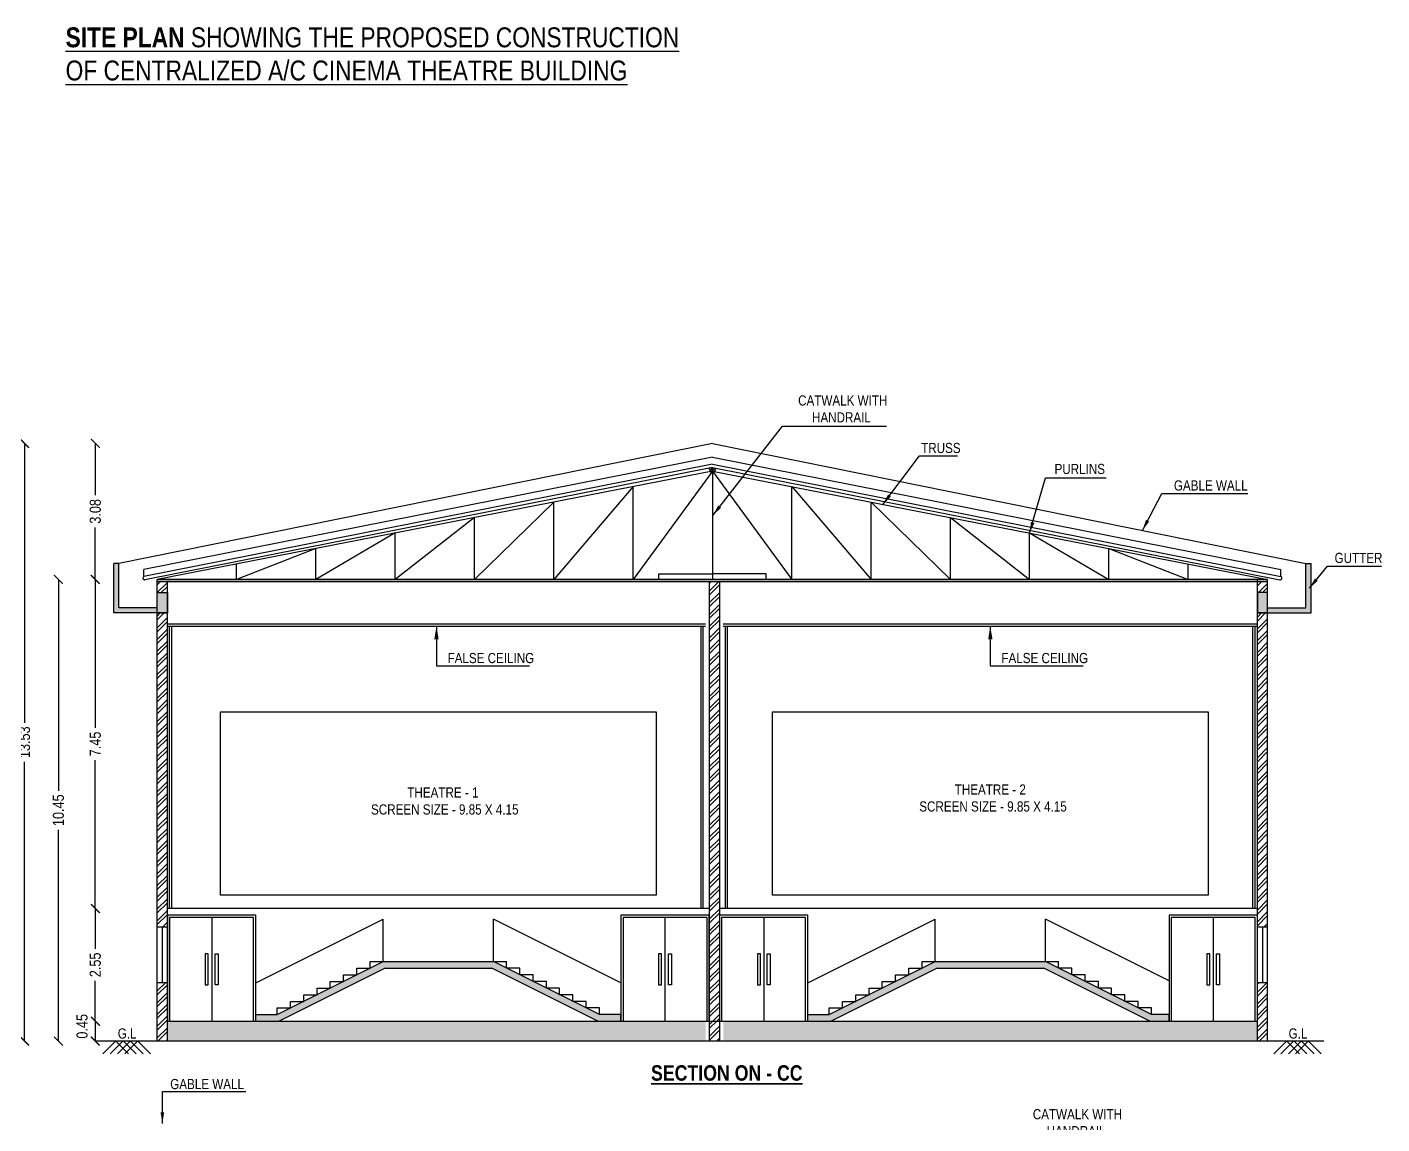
# Model space of a CAD drawing. Header units: metres. Extents: x 484 to 18344, y 10 to 2071.
# Drawn here: x 1598.67 to 1629.34, y 87.7 to 112.52 of the extents above; entities that cross this region are included whole.
import ezdxf
from ezdxf.lldxf.tags import DXFTag

# ---------------------------------------------------------------- set-up
doc = ezdxf.new("R2010")
doc.units = ezdxf.units.M
doc.header["$MEASUREMENT"] = 0
doc.layers.add('0 @ 1 (2)', color=7, linetype='Continuous')
doc.styles.add('2', font='swissc.ttf', dxfattribs={"height": 0.23})
doc.styles.add('ARIAL', font='arial.ttf', dxfattribs={"height": 0.8})
doc.styles.add('C', font='GOTHIC.TTF')
doc.styles.add('CODE', font='swissc.ttf', dxfattribs={"height": 0.25})
doc.styles.get("Standard").update_dxf_attribs({"font": 'swissc.ttf', "height": 0.23})
tags = doc.linetypes.add('00$1$HIDDEN', pattern=[0.375, 0.25, -0.125]).pattern_tags.tags
tags[6:7] = [DXFTag(74, 4), DXFTag(75, 0), DXFTag(340, '0'), DXFTag(46, 1.0), DXFTag(50, 0.0), DXFTag(44, 0.0), DXFTag(45, 0.0)]
tags[4:5] = [DXFTag(74, 4), DXFTag(75, 0), DXFTag(340, '0'), DXFTag(46, 1.0), DXFTag(50, 0.0), DXFTag(44, 0.0), DXFTag(45, 0.0)]
doc.dimstyles.new('OUTER', dxfattribs={"dimscale": 0, "dimtxt": 0.3, "dimasz": 0.18, "dimexe": 0.18, "dimexo": 0.0625, "dimgap": 0.09, "dimtad": 0, "dimzin": 0, "dimdsep": 46, "dimtxsty": 'CODE', "dimcen": 0.09, "dimse1": 1, "dimse2": 1, "dimclrd": 8, "dimclrt": 1, "dimadec": 0, "dimazin": 0, "dimtfac": 1, "dimtofl": 0, "dimtmove": 0, "dimatfit": 3, "dimfxl": 0, "dimtolj": 1, "dimtzin": 0, "dimarcsym": 0})
doc.dimstyles.get("Standard").update_dxf_attribs({"dimtxt": 1, "dimasz": 0.18, "dimexe": 0.18, "dimexo": 0.0625, "dimgap": 0.09, "dimtad": 0, "dimtih": 1, "dimtoh": 1, "dimdec": 4, "dimzin": 0, "dimdsep": 46, "dimtxsty": 'Standard', "dimcen": 0.09, "dimadec": 0, "dimazin": 0, "dimtfac": 1, "dimtdec": 4, "dimtofl": 0, "dimtmove": 0, "dimatfit": 3, "dimfxl": 0, "dimtolj": 1, "dimtzin": 0, "dimarcsym": 0})
pattern_1 = [(45, (-1505.47398, -229.76589), (-0.132582521, 0.132582521), []), (45, (-1505.38559, -229.76589), (-0.132582521, 0.132582521), [])]

# ---------------------------------------------------------------- blocks, each defined once
blk = doc.blocks.new('_ArchTick')
at = {"const_width": 0.15}
blk.add_lwpolyline([(-0.5, -0.5), (0.5, 0.5)], dxfattribs=at)
blk = doc.blocks.new('*D83')
at = {"color": 0, "lineweight": -2}
for p, q in [((1598.616, 103.103), (1598.616, 96.78)), ((1598.616, 89.574), (1598.616, 95.896))]:
    blk.add_line(p, q, dxfattribs=at)
at = {"color": 0, "lineweight": -2, "xscale": 0.2, "yscale": 0.2, "zscale": 0.2}
for p, rotation in [((1598.616, 103.103), 90), ((1598.616, 89.574), 270)]:
    blk.add_blockref('_ArchTick', p, dxfattribs=dict(at, rotation=rotation))
at = {"color": 0, "lineweight": -2, "insert": (1598.616, 96.338), "char_height": 0.25, "attachment_point": 5, "rotation": 90, "style": 'CODE'}
blk.add_mtext('\\A1;13.53', dxfattribs=at)
blk = doc.blocks.new('*D84')
at = {"color": 0, "lineweight": -2}
for p, q in [((1600.218, 92.574), (1600.218, 91.662)), ((1600.218, 90.024), (1600.218, 90.935))]:
    blk.add_line(p, q, dxfattribs=at)
at = {"color": 0, "lineweight": -2, "xscale": 0.2, "yscale": 0.2, "zscale": 0.2}
for p, rotation in [((1600.218, 92.574), 90), ((1600.218, 90.024), 270)]:
    blk.add_blockref('_ArchTick', p, dxfattribs=dict(at, rotation=rotation))
at = {"color": 0, "lineweight": -2, "insert": (1600.218, 91.299), "char_height": 0.25, "attachment_point": 5, "rotation": 90, "style": 'CODE'}
blk.add_mtext('\\A1;2.55', dxfattribs=at)
blk = doc.blocks.new('*D85')
at = {"color": 0, "lineweight": -2}
for p, q in [((1600.218, 100.024), (1600.218, 96.662)), ((1600.218, 92.574), (1600.218, 95.935))]:
    blk.add_line(p, q, dxfattribs=at)
at = {"color": 0, "lineweight": -2, "xscale": 0.2, "yscale": 0.2, "zscale": 0.2}
for p, rotation in [((1600.218, 100.024), 90), ((1600.218, 92.574), 270)]:
    blk.add_blockref('_ArchTick', p, dxfattribs=dict(at, rotation=rotation))
at = {"color": 0, "lineweight": -2, "insert": (1600.218, 96.299), "char_height": 0.25, "attachment_point": 5, "rotation": 90, "style": 'CODE'}
blk.add_mtext('\\A1;7.45', dxfattribs=at)
blk = doc.blocks.new('*D86')
at = {"color": 0, "lineweight": -2}
for p, q in [((1600.218, 103.103), (1600.218, 101.929)), ((1600.218, 100.024), (1600.218, 101.197))]:
    blk.add_line(p, q, dxfattribs=at)
at = {"color": 0, "lineweight": -2, "xscale": 0.2, "yscale": 0.2, "zscale": 0.2}
for p, rotation in [((1600.218, 103.103), 90), ((1600.218, 100.024), 270)]:
    blk.add_blockref('_ArchTick', p, dxfattribs=dict(at, rotation=rotation))
at = {"color": 0, "lineweight": -2, "insert": (1600.218, 101.563), "char_height": 0.25, "attachment_point": 5, "rotation": 90, "style": 'CODE'}
blk.add_mtext('\\A1;3.08', dxfattribs=at)
blk = doc.blocks.new('*D87')
at = {"color": 0, "lineweight": -2}
blk.add_line((1600.218, 90.024), (1600.218, 89.574), dxfattribs=at)
at = {"color": 0, "lineweight": -2, "xscale": 0.2, "yscale": 0.2, "zscale": 0.2}
for p, rotation in [((1600.218, 90.024), 90), ((1600.218, 89.574), 270)]:
    blk.add_blockref('_ArchTick', p, dxfattribs=dict(at, rotation=rotation))
at = {"color": 0, "lineweight": -2, "insert": (1599.919, 89.908), "char_height": 0.25, "attachment_point": 5, "rotation": 90, "style": 'CODE'}
blk.add_mtext('\\A1;0.45', dxfattribs=at)
blk = doc.blocks.new('*D88')
at = {"color": 0, "lineweight": -2}
for p, q in [((1599.383, 100.024), (1599.383, 95.24)), ((1599.383, 89.574), (1599.383, 94.357))]:
    blk.add_line(p, q, dxfattribs=at)
at = {"color": 0, "lineweight": -2, "xscale": 0.2, "yscale": 0.2, "zscale": 0.2}
for p, rotation in [((1599.383, 100.024), 90), ((1599.383, 89.574), 270)]:
    blk.add_blockref('_ArchTick', p, dxfattribs=dict(at, rotation=rotation))
at = {"color": 0, "lineweight": -2, "insert": (1599.383, 94.799), "char_height": 0.25, "attachment_point": 5, "rotation": 90, "style": 'CODE'}
blk.add_mtext('\\A1;10.45', dxfattribs=at)

msp = doc.modelspace()

# ---------------------------------------------------------------- hatches: boundary and pattern name
for points in [[(1601.61986, 99.37855), (1600.751, 99.37855), (1600.751, 100.38015), (1600.636, 100.38015), (1600.636, 99.26355), (1601.61986, 99.26355)], [(1626.7496, 99.37855), (1627.61846, 99.37855), (1627.61846, 100.38015), (1627.73346, 100.38015), (1627.73346, 99.26355), (1626.7496, 99.26355)], [(1601.61986, 99.72355), (1601.84986, 99.72355), (1601.84986, 99.26355), (1601.61986, 99.26355)], [(1626.7496, 99.72355), (1626.5196, 99.72355), (1626.5196, 99.26355), (1626.7496, 99.26355)], [(1609.22723, 91.37355), (1606.73655, 91.37355), (1604.33655, 90.17355), (1603.84986, 90.17355), (1603.84986, 90.02355), (1604.37196, 90.02355), (1606.77196, 91.22355), (1609.19182, 91.22355), (1611.59182, 90.02355), (1612.11392, 90.02355), (1612.11392, 90.17355), (1611.62723, 90.17355)], [(1621.7196, 91.37355), (1619.22892, 91.37355), (1616.82892, 90.17355), (1616.34392, 90.17355), (1616.34392, 90.02355), (1616.86433, 90.02355), (1619.26433, 91.22355), (1621.68419, 91.22355), (1624.08419, 90.02355), (1624.5196, 90.02355), (1624.5196, 90.17355), (1624.1196, 90.17355)]]:
    msp.add_hatch(color=256).paths.add_polyline_path(points)
h = msp.add_hatch()
h.set_pattern_fill('ANSI32', color=256, scale=0.5, style=0)
h.set_pattern_definition(pattern_1)
h.paths.add_polyline_path([(1601.84986, 99.97355), (1601.61986, 99.97355), (1601.61986, 99.72355), (1601.84986, 99.72355)])
h.paths.add_polyline_path([(1601.84986, 90.89355), (1601.61986, 90.89355), (1601.61986, 90.02355), (1601.84986, 90.02355)])
h.paths.add_polyline_path([(1601.61986, 92.15355), (1601.84986, 92.15355), (1601.84986, 99.26355), (1601.61986, 99.26355)])
h = msp.add_hatch()
h.set_pattern_fill('ANSI32', color=256, scale=0.5, style=0)
h.set_pattern_definition(pattern_1)
h.paths.add_polyline_path([(1614.34392, 99.97355), (1614.11392, 99.97355), (1614.11392, 90.02355), (1614.34392, 90.02355)])
h = msp.add_hatch()
h.set_pattern_fill('ANSI32', color=256, scale=0.5, style=0)
h.set_pattern_definition(pattern_1)
h.paths.add_polyline_path([(1626.7496, 99.97355), (1626.5196, 99.97355), (1626.5196, 99.72355), (1626.7496, 99.72355)])
h.paths.add_polyline_path([(1626.5196, 92.15355), (1626.7496, 92.15355), (1626.7496, 99.26355), (1626.5196, 99.26355)])
h.paths.add_polyline_path([(1626.7496, 90.89355), (1626.5196, 90.89355), (1626.5196, 90.02355), (1626.7496, 90.02355)])
h = msp.add_hatch()
h.set_pattern_fill('ANSI32', color=256, scale=0.5, style=0)
h.set_pattern_definition(pattern_1)
h.paths.add_polyline_path([(1601.84986, 90.02355), (1601.61986, 90.02355), (1601.61986, 89.57355), (1601.84986, 89.57355)])
h = msp.add_hatch()
h.set_pattern_fill('AR-SAND', color=256, scale=0.15, style=0)
h.set_pattern_definition([(37.5, (-1505.47398, -229.7659), (-0.009449004, 0.289023565), [0, -0.228, 0, -0.255, 0, -0.24375]), (7.5, (-1505.47398, -229.7659), (0.265466506, 0.42332191), [0, -0.123, 0, -0.2055, 0, -0.07875]), (327.5, (-1505.65848, -229.7659), (0.46712128, 0.000848858), [0, -0.075, 0, -0.27, 0, -0.3525]), (317.5, (-1505.65848, -229.7659), (0.45091899, 0.131651335), [0, -0.0375, 0, -0.177, 0, -0.2025])])
h.paths.add_polyline_path([(1614.02892, 90.02355), (1601.84986, 90.02355), (1601.84986, 89.57355), (1614.02892, 89.57355)])
h.paths.add_polyline_path([(1626.5196, 90.02355), (1614.42892, 90.02355), (1614.42892, 89.57355), (1626.5196, 89.57355)])
h = msp.add_hatch()
h.set_pattern_fill('ANSI32', color=256, scale=0.5, style=0)
h.set_pattern_definition(pattern_1)
h.paths.add_polyline_path([(1614.34392, 90.02355), (1614.11392, 90.02355), (1614.11392, 89.57355), (1614.34392, 89.57355)])
h = msp.add_hatch()
h.set_pattern_fill('ANSI32', color=256, scale=0.5, style=0)
h.set_pattern_definition(pattern_1)
h.paths.add_polyline_path([(1626.7496, 90.02355), (1626.5196, 90.02355), (1626.5196, 89.57355), (1626.7496, 89.57355)])

# ---------------------------------------------------------------- linework, layer by layer
for p, q in [((1614.18473, 103.10256, -0.00067), (1600.751, 100.38015, 0.00259)), ((1614.18473, 103.10256, -0.00067), (1627.61846, 100.38015, 0.00259)), ((1614.18473, 102.78819, -0.00034), (1601.31986, 100.24396, 0.00079)), ((1614.18473, 102.78819, -0.00034), (1627.0496, 100.24396, 0.00079)), ((1614.18473, 102.63101, -0.00017), (1601.31986, 100.08677, 0.00096)), ((1614.18473, 102.55241, -0.00008), (1601.34228, 100.0152, 0.00096)), ((1614.1846, 102.47378), (1601.61986, 100.02355)), ((1614.18473, 102.63101, -0.00017), (1627.0496, 100.08677, 0.00096)), ((1614.18473, 102.55241, -0.00008), (1627.02718, 100.0152, 0.00096)), ((1614.18473, 102.47384, 0.04721), (1614.18473, 100.27911)), ((1614.18473, 102.47384, 0.04721), (1614.18473, 100.14686, -0.00284)), ((1614.18486, 102.47378), (1626.7496, 100.02355)), ((1600.636, 99.26355, 0.09414), (1600.636, 100.38015, 0.00259)), ((1600.751, 100.38015, 0.00259), (1600.636, 100.38015, 0.00259)), ((1600.751, 99.37855, 0.09414), (1600.751, 100.38015, 0.00259)), ((1627.61846, 99.37855, 0.09414), (1627.61846, 100.38015, 0.00259)), ((1627.61846, 100.38015, 0.00259), (1627.73346, 100.38015, 0.00259)), ((1627.73346, 99.26355, 0.09414), (1627.73346, 100.38015, 0.00259)), ((1601.31986, 100.08677, 0.00096), (1601.31986, 100.24396, 0.00096)), ((1601.61986, 89.57355), (1601.61986, 100.02355)), ((1601.61986, 100.02355), (1626.7496, 100.02355)), ((1614.18473, 100.02355), (1601.61986, 100.02355)), ((1601.61986, 100.02355), (1614.18473, 100.02355)), ((1601.61986, 99.97355), (1626.7496, 99.97355)), ((1601.84986, 89.57355), (1601.84986, 99.97355)), ((1614.11392, 99.97355), (1614.11392, 89.57355)), ((1614.18473, 100.02355), (1626.7496, 100.02355)), ((1626.7496, 100.02355), (1614.18473, 100.02355)), ((1614.34392, 99.97355), (1614.34392, 89.57355)), ((1626.5196, 89.57355), (1626.5196, 100.02355)), ((1626.7496, 89.57355), (1626.7496, 100.02355)), ((1627.0496, 100.08677, 0.00096), (1627.0496, 100.24396, 0.00096)), ((1601.61986, 99.37855, 0.09403), (1600.751, 99.37855, 0.09414)), ((1626.7496, 99.37855, 0.09403), (1627.61846, 99.37855, 0.09414)), ((1601.61986, 99.26355, 0.09403), (1600.636, 99.26355, 0.09414)), ((1601.61986, 99.26355, 0.09403), (1601.84986, 99.26355, 0.09403)), ((1626.7496, 99.26355, 0.09403), (1626.5196, 99.26355, 0.09403)), ((1626.7496, 99.26355, 0.09403), (1627.73346, 99.26355, 0.09414)), ((1601.84986, 99.0151), (1614.02892, 99.0151)), ((1601.84986, 98.9651), (1614.02892, 98.9651)), ((1601.89986, 92.57355), (1601.89986, 98.9651)), ((1601.94986, 92.57355), (1601.94986, 98.9651)), ((1613.92892, 92.57355), (1613.92892, 98.9651)), ((1613.97892, 92.57355), (1613.97892, 98.9651)), ((1614.42892, 99.0151), (1626.5196, 99.0151)), ((1614.42892, 98.9651), (1626.5196, 98.9651)), ((1614.47892, 92.57355), (1614.47892, 98.9651)), ((1614.52892, 92.57355), (1614.52892, 98.9651)), ((1626.4196, 92.57355), (1626.4196, 98.9651)), ((1626.4696, 92.57355), (1626.4696, 98.9651)), ((1614.11392, 92.57355), (1601.84986, 92.57355)), ((1602.85277, 92.37355), (1602.85277, 90.02355)), ((1603.84986, 90.89355), (1606.73655, 92.3369)), ((1606.73655, 91.37355), (1606.73655, 92.3369)), ((1612.11392, 90.89355), (1609.22723, 92.3369)), ((1609.22723, 91.37355), (1609.22723, 92.3369)), ((1613.11102, 92.37355), (1613.11102, 90.02355)), ((1626.5196, 92.57355), (1614.34392, 92.57355)), ((1615.34683, 92.37355), (1615.34683, 90.02355)), ((1616.34223, 90.89355), (1619.22892, 92.3369)), ((1619.22892, 91.37355), (1619.22892, 92.3369)), ((1624.5196, 90.9369), (1621.7196, 92.3369)), ((1621.7196, 91.37355), (1621.7196, 92.3369)), ((1625.51669, 92.37355), (1625.51669, 90.02355)), ((1604.33655, 90.17355), (1606.73655, 91.37355)), ((1604.37196, 90.02355), (1606.77196, 91.22355)), ((1606.43655, 91.37355), (1609.52723, 91.37355)), ((1606.77196, 91.22355), (1609.19182, 91.22355)), ((1611.59182, 90.02355), (1609.19182, 91.22355)), ((1611.62723, 90.17355), (1609.22723, 91.37355)), ((1616.82892, 90.17355), (1619.22892, 91.37355)), ((1616.86433, 90.02355), (1619.26433, 91.22355)), ((1618.92892, 91.37355), (1622.0196, 91.37355)), ((1619.26433, 91.22355), (1621.68419, 91.22355)), ((1624.08419, 90.02355), (1621.68419, 91.22355)), ((1624.1196, 90.17355), (1621.7196, 91.37355)), ((1601.84986, 90.02355), (1614.11392, 90.02355)), ((1614.11392, 90.02355), (1626.5196, 90.02355)), ((1628.0247, 89.57355), (1600.21148, 89.57355))]:
    msp.add_line(p, q)
at = {"lineweight": -2}
for p, q in [((1601.84986, 92.15355), (1601.61986, 92.15355)), ((1601.73486, 92.15355), (1601.73486, 90.89355)), ((1626.7496, 92.15355), (1626.5196, 92.15355)), ((1626.6346, 92.15355), (1626.6346, 90.89355)), ((1601.84986, 90.89355), (1601.61986, 90.89355)), ((1626.7496, 90.89355), (1626.5196, 90.89355))]:
    msp.add_line(p, q, dxfattribs=at)
at = {"lineweight": 30}
for p, q in [((1600.6766, 89.57355), (1600.38854, 89.28426)), ((1600.83932, 89.57355), (1600.55126, 89.28426)), ((1600.68338, 89.57355), (1600.97145, 89.28426)), ((1600.72076, 89.28426), (1601.00883, 89.57355)), ((1600.85288, 89.57355), (1601.14095, 89.28426)), ((1601.17155, 89.57355), (1600.88348, 89.28426)), ((1601.01561, 89.57355), (1601.30367, 89.28426)), ((1601.17833, 89.57355), (1601.4664, 89.28426)), ((1627.17624, 89.57355), (1626.88817, 89.28426)), ((1627.33896, 89.57355), (1627.05089, 89.28426)), ((1627.18302, 89.57355), (1627.47108, 89.28426)), ((1627.2204, 89.28426), (1627.50846, 89.57355)), ((1627.35252, 89.57355), (1627.64059, 89.28426)), ((1627.67119, 89.57355), (1627.38312, 89.28426)), ((1627.51524, 89.57355), (1627.80331, 89.28426)), ((1627.67797, 89.57355), (1627.96603, 89.28426))]:
    msp.add_line(p, q, dxfattribs=at)
for points, elevation in [([(1614.18479, 102.47369), (1612.38975, 100.02355), (1612.38968, 102.12376), (1610.59477, 100.02355), (1610.59471, 101.77372), (1608.79979, 100.02355), (1608.79974, 101.42369), (1607.00481, 100.02355), (1607.00477, 101.07365), (1605.20982, 100.02355), (1605.2098, 100.72362), (1603.41484, 100.02355), (1603.41483, 100.37359)], -0.04721), ([(1614.18467, 102.47369), (1615.97971, 100.02355), (1615.97978, 102.12376), (1617.77469, 100.02355), (1617.77475, 101.77372), (1619.56967, 100.02355), (1619.56972, 101.42369), (1621.36466, 100.02355), (1621.36469, 101.07365), (1623.15964, 100.02355), (1623.15966, 100.72362), (1624.95462, 100.02355), (1624.95463, 100.37359)], -0.04721), ([(1616.34392, 90.02355), (1616.34392, 92.42355), (1614.34392, 92.42355), (1614.34392, 90.02355)], 0), ([(1616.29392, 90.02355), (1616.29392, 92.37355), (1614.39392, 92.37355), (1614.39392, 90.02355)], 0)]:
    msp.add_lwpolyline(points, dxfattribs=dict(elevation=elevation))
for points in [[(1614.11447, 102.53041), (1614.12456, 102.4982), (1614.14842, 102.50567), (1614.15029, 102.49971), (1614.12643, 102.49223), (1614.13689, 102.45883), (1614.18461, 102.47378), (1614.16219, 102.54535), (1614.11447, 102.53041)], [(1614.25499, 102.53041), (1614.2449, 102.4982), (1614.22104, 102.50567), (1614.21917, 102.49971), (1614.24303, 102.49223), (1614.23257, 102.45883), (1614.18485, 102.47378), (1614.20727, 102.54535), (1614.25499, 102.53041)], [(1603.84986, 90.02355), (1603.84986, 92.42355), (1601.84986, 92.42355), (1601.84986, 90.02355)], [(1603.79986, 90.02355), (1603.79986, 92.37355), (1601.89986, 92.37355), (1601.89986, 90.02355)], [(1614.11392, 90.02355), (1614.11392, 92.42355), (1612.11392, 92.42355), (1612.11392, 90.02355)], [(1614.06392, 90.02355), (1614.06392, 92.37355), (1612.16392, 92.37355), (1612.16392, 90.02355)], [(1626.5196, 90.02355), (1626.5196, 92.42355), (1624.5196, 92.42355), (1624.5196, 90.02355)], [(1626.4696, 90.02355), (1626.4696, 92.37355), (1624.5696, 92.37355), (1624.5696, 90.02355)], [(1603.84986, 90.02355), (1603.84986, 90.17355), (1604.33655, 90.17355), (1604.33655, 90.32355), (1604.63655, 90.32355), (1604.63655, 90.47355), (1604.93655, 90.47355), (1604.93655, 90.62355), (1605.23655, 90.62355), (1605.23655, 90.77355), (1605.53655, 90.77355), (1605.53655, 90.92355), (1605.83655, 90.92355), (1605.83655, 91.07355), (1606.13655, 91.07355), (1606.13655, 91.22355), (1606.43655, 91.22355), (1606.43655, 91.37355)], [(1612.11392, 90.02355), (1612.11392, 90.17355), (1611.62723, 90.17355), (1611.62723, 90.32355), (1611.32723, 90.32355), (1611.32723, 90.47355), (1611.02723, 90.47355), (1611.02723, 90.62355), (1610.72723, 90.62355), (1610.72723, 90.77355), (1610.42723, 90.77355), (1610.42723, 90.92355), (1610.12723, 90.92355), (1610.12723, 91.07355), (1609.82723, 91.07355), (1609.82723, 91.22355), (1609.52723, 91.22355), (1609.52723, 91.37355)], [(1616.34392, 90.02355), (1616.34392, 90.17355), (1616.82892, 90.17355), (1616.82892, 90.32355), (1617.12892, 90.32355), (1617.12892, 90.47355), (1617.42892, 90.47355), (1617.42892, 90.62355), (1617.72892, 90.62355), (1617.72892, 90.77355), (1618.02892, 90.77355), (1618.02892, 90.92355), (1618.32892, 90.92355), (1618.32892, 91.07355), (1618.62892, 91.07355), (1618.62892, 91.22355), (1618.92892, 91.22355), (1618.92892, 91.37355)], [(1624.5196, 90.02355), (1624.5196, 90.17355), (1624.1196, 90.17355), (1624.1196, 90.32355), (1623.8196, 90.32355), (1623.8196, 90.47355), (1623.5196, 90.47355), (1623.5196, 90.62355), (1623.2196, 90.62355), (1623.2196, 90.77355), (1622.9196, 90.77355), (1622.9196, 90.92355), (1622.6196, 90.92355), (1622.6196, 91.07355), (1622.3196, 91.07355), (1622.3196, 91.22355), (1622.0196, 91.22355), (1622.0196, 91.37355)]]:
    msp.add_lwpolyline(points)
for points in [[(1614.18473, 100.02355), (1612.96904, 100.02355), (1612.96904, 100.14686), (1614.18473, 100.14686)], [(1614.18473, 100.02355), (1615.40042, 100.02355), (1615.40042, 100.14686), (1614.18473, 100.14686)], [(1601.61986, 99.72355), (1601.84986, 99.72355), (1601.84986, 99.26355), (1601.61986, 99.26355)], [(1626.7496, 99.72355), (1626.5196, 99.72355), (1626.5196, 99.26355), (1626.7496, 99.26355)], [(1603.04986, 97.02355), (1612.91392, 97.02355), (1612.91392, 92.87355), (1603.04986, 92.87355)], [(1615.54223, 97.02355), (1625.40629, 97.02355), (1625.40629, 92.87355), (1615.54223, 92.87355)], [(1602.70756, 90.84908), (1602.77589, 90.84908), (1602.77589, 91.54802), (1602.70756, 91.54802)], [(1602.99797, 90.84908), (1602.92964, 90.84908), (1602.92964, 91.54802), (1602.99797, 91.54802)], [(1612.96581, 90.84908), (1613.03414, 90.84908), (1613.03414, 91.54802), (1612.96581, 91.54802)], [(1613.25622, 90.84908), (1613.18789, 90.84908), (1613.18789, 91.54802), (1613.25622, 91.54802)], [(1625.37149, 90.84908), (1625.43982, 90.84908), (1625.43982, 91.54802), (1625.37149, 91.54802)], [(1625.6619, 90.84908), (1625.59357, 90.84908), (1625.59357, 91.54802), (1625.6619, 91.54802)]]:
    msp.add_lwpolyline(points, close=True)
at = {"elevation": 0}
for points in [[(1615.20162, 90.84908), (1615.26995, 90.84908), (1615.26995, 91.54802), (1615.20162, 91.54802)], [(1615.49203, 90.84908), (1615.4237, 90.84908), (1615.4237, 91.54802), (1615.49203, 91.54802)]]:
    msp.add_lwpolyline(points, close=True, dxfattribs=at)
at = {"extrusion": (0.003422, 0.001072, 0.999994)}
msp.add_arc((1601.32169, 100.04506, 5.58761), 0.0375, 107.391349, 287.391349, dxfattribs=at)
at = {"extrusion": (-0.003422, 0.001072, 0.999994)}
msp.add_arc((1627.02887, 100.0569, -5.4592), 0.0375, 252.608651, 72.608651, dxfattribs=at)

# ---------------------------------------------------------------- texts
at = {"lineweight": 30, "insert": (1599.54554, 112.51644), "char_height": 0.45, "width": 14.513641, "attachment_point": 1, "style": 'C'}
msp.add_mtext('\\A1;{\\fSwis721 Cn BT|b1|i0|c0|p34;\\LSITE PLAN\\fSwis721 Cn BT|b0|i0|c0|p34; SHOWING THE PROPOSED CONSTRUCTION OF CENTRALIZED A/C CINEMA THEATRE BUILDING \\H1.87838x; }', dxfattribs=at)
at = {"lineweight": 30, "char_height": 0.23, "attachment_point": 1, "style": '2'}
for s, width, insert in [('{\\W5.779485; }CATWALK WITH \\P{\\W5.03484;  }HANDRAIL', 2.7685242, (1615.70154, 104.18814)), ('{\\W2.509666; }TRUSS', 1.1940375, (1618.72572, 103.11298)), ('{\\W1.041039; }PURLINS', 1.1940375, (1621.85171, 102.63782)), ('{\\W1.474048; }GABLE WALL', 1.7891506, (1624.52107, 102.26457)), ('{\\W0.710462; }GUTTER', 1.0637757, (1628.26639, 100.62416)), ('{\\W1.484514; }FALSE CEILING', 1.9846021, (1608.08176, 98.35845)), ('{\\W1.484514; }FALSE CEILING', 1.9846021, (1620.61663, 98.35845)), ('\\A1;{\\W9.42902;  }THEATRE{\\A0; - 2\\P{\\W7.908044; }SCREEN SIZE - 9.85 X 4.15}', 4.3822775, (1618.28715, 95.3831)), ('\\A1;{\\W9.56285;  }THEATRE{\\A0; - 1\\P{\\W7.908044; }SCREEN SIZE - 9.85 X 4.15}', 4.3822775, (1605.87859, 95.31555)), ('{\\W0.914322; }G.L', 0.5192338, (1600.65944, 89.86199)), ('{\\W0.914322; }G.L', 0.5192338, (1627.15907, 89.86199)), ('{\\W9.339451; }GABLE WALL', 2.9873477, (1601.22918, 88.71698)), ('{\\W7.215922; }CATWALK WITH \\P{\\W5.75306;  }HANDRAIL', 2.9873477, (1620.9074, 88.03448))]:
    msp.add_mtext_dynamic_manual_height_columns(s, width=width, gutter_width=1.15, heights=[0], dxfattribs=dict(at, insert=insert))
at = {"linetype": '00$1$HIDDEN', "lineweight": 35, "ltscale": 1.3, "insert": (1614.5103, 88.85064), "char_height": 0.35, "width": 3.9052977, "attachment_point": 5, "style": 'ARIAL'}
msp.add_mtext('{\\fSwis721 Cn BT|b1|i0|c0|p34;\\LSECTION ON - CC}', dxfattribs=at)

# ---------------------------------------------------------------- dimensions: what is measured, and where the dimension line sits
at = {"layer": '0 @ 1 (2)', "lineweight": -2}
for base, p1, p2, override, picture, middle in [((1598.61614, 89.57355), (1614.18473, 103.10256, -0.00067), (1614.18473, 89.57355), {"dimscale": 1, "dimtxt": 0.25, "dimasz": 0.2, "dimblk": 'ArchTick', "dimclrd": 0, "dimclrt": 0, "dimtix": 0, "dimtofl": 0, "dimtmove": 0, "dimatfit": 3, "dimfxl": 0.18}, '*D83', (1598.61614, 96.33806)), ((1600.21798, 103.10256), (1602.50578, 100.02355), (1614.18473, 103.10256, -0.00067), {"dimscale": 1, "dimtxt": 0.25, "dimasz": 0.2, "dimblk": 'ArchTick', "dimclrd": 0, "dimclrt": 0, "dimtix": 0, "dimtofl": 0, "dimtmove": 1, "dimatfit": 3, "dimfxl": 0.18}, '*D86', (1600.21798, 101.56306)), ((1599.38316, 89.57355), (1602.7634, 100.02355), (1602.7634, 89.57355), {"dimscale": 1, "dimtxt": 0.25, "dimasz": 0.2, "dimblk": 'ArchTick', "dimclrd": 0, "dimclrt": 0, "dimtix": 0, "dimtofl": 0, "dimtmove": 0, "dimatfit": 3, "dimfxl": 0.18}, '*D88', (1599.38316, 94.79855)), ((1600.21798, 100.02355), (1602.27859, 92.57355), (1602.50578, 100.02355), {"dimscale": 1, "dimtxt": 0.25, "dimasz": 0.2, "dimblk": 'ArchTick', "dimclrd": 0, "dimclrt": 0, "dimtix": 0, "dimtofl": 0, "dimtmove": 1, "dimatfit": 3, "dimfxl": 0.18}, '*D85', (1600.21798, 96.29855)), ((1600.21798, 92.57355), (1614.11392, 90.02355), (1602.27859, 92.57355), {"dimscale": 1, "dimtxt": 0.25, "dimasz": 0.2, "dimblk": 'ArchTick', "dimclrd": 0, "dimclrt": 0, "dimtix": 0, "dimtofl": 0, "dimtmove": 1, "dimatfit": 3, "dimfxl": 0.18}, '*D84', (1600.21798, 91.29855))]:
    dim = msp.add_linear_dim(base=base, p1=p1, p2=p2, angle=90, dimstyle='OUTER', override=override, dxfattribs=at)
    dim.commit()
    dim.dimension.update_dxf_attribs({"geometry": picture, "text_midpoint": middle})
dim = msp.add_linear_dim(base=(1600.21798, 89.57355), p1=(1601.96752, 90.02355), p2=(1601.73752, 89.57355), angle=90, dimstyle='OUTER', override={"dimscale": 1, "dimtxt": 0.25, "dimasz": 0.2, "dimblk": 'ArchTick', "dimclrd": 0, "dimclrt": 0, "dimtix": 0, "dimtofl": 0, "dimtmove": 1, "dimatfit": 3, "dimfxl": 0.18}, dxfattribs=at)
dim.commit()
dim.dimension.update_dxf_attribs({"geometry": '*D87', "text_midpoint": (1599.91909, 89.90829), "dimtype": 128})

# ---------------------------------------------------------------- leaders
for points, override in [([(1614.19402, 101.47193, -0.04721), (1615.77403, 103.4905, -0.04721), (1618.12527, 103.4905, -0.04721)], {"dimasz": 0.25}), ([(1618.04195, 101.72162), (1618.87476, 102.82013), (1619.73087, 102.82013)], {"dimasz": 0.25}), ([(1621.36469, 101.07365, -0.04721), (1621.72584, 102.32463, -0.04721), (1623.09688, 102.32463, -0.04721)], {"dimasz": 0.25}), ([(1623.9179, 101.13009, -0.01091), (1624.35591, 101.96516, -0.01091), (1626.29982, 101.96516, -0.01091)], {"dimasz": 0.25}), ([(1627.6957, 99.8229, -0.09248), (1628.10379, 100.32593, -0.09248), (1629.32818, 100.32593, -0.09248)], {"dimasz": 0.25}), ([(1607.93939, 98.9651), (1607.93939, 98.0679), (1610.0447, 98.0679)], {"dimasz": 0.3}), ([(1620.47426, 98.9651), (1620.47426, 98.0679), (1622.57957, 98.0679)], {"dimasz": 0.3}), ([(1601.736, 87.70832, -0.00039), (1601.736, 88.43077, -0.00039), (1603.6253, 88.43077, -0.00039)], {"dimasz": 0.25})]:
    msp.add_leader(points, dimstyle='Standard', override=override)

doc.saveas('drawing.dxf')
